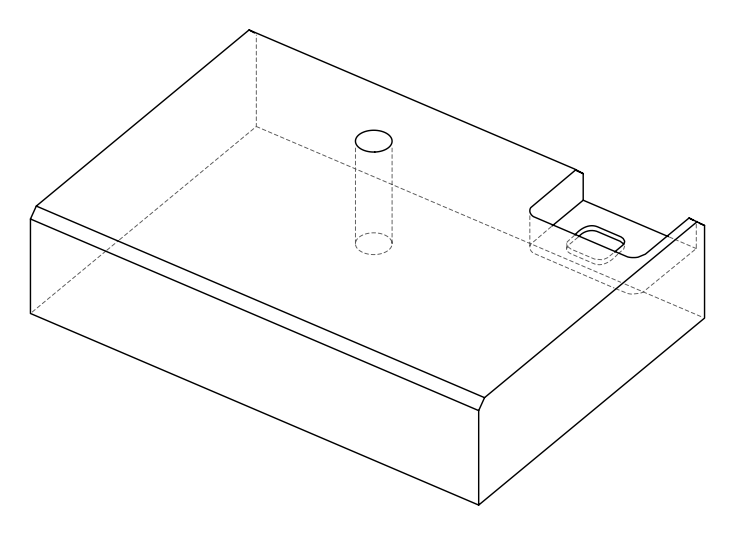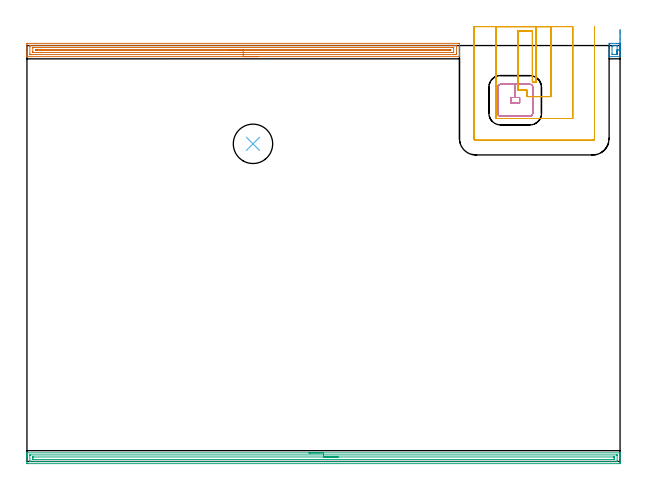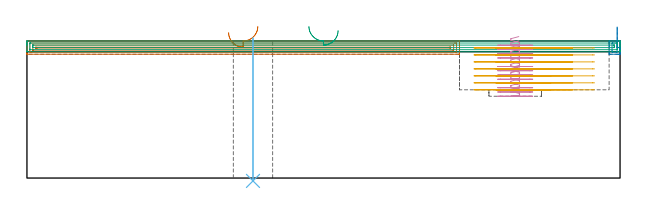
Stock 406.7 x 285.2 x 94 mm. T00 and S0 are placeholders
(PLAN: 6 operations, 3 tool changes, 36.6 min)
(1 AREA_MILL | FG_CHAMFER_SURFACE | UGT0205_001 | 9.67 min | 12510 mm3)
(2 AREA_MILL_1 | FG_CHAMFER_SURFACE_1 | UGT0205_001 | 0.4 min | 538 mm3)
(3 AREA_MILL_2 | FG_CHAMFER_SURFACE_2 | UGT0205_001 | 9.96 min | 11136 mm3)
(4 MILL_RECTANGULAR_POCKET | POCKET_RECTANGULAR_STRAIGHT | NXT0201_011 | Follow Part, ap 3, ae 75% | 4.27 min | 44109 mm3)
(5 MILL_SLOT | SLOT_PARTIAL_RECTANGULAR | UGT0201_094 | Follow Part, ap 5, ae 75% | 11.87 min | 216570 mm3)
(6 INDEXABLE_INSERT_DRILL_THROUGH_HOLE_FROM_SOLID | STEP1HOLE | NXT0302_025 | 0.39 min | 53774 mm3)
(TOOL UGT0205_001 | Chamfer Mill 20 x 3 x 45 deg. | D20 FL50 Z2)
(TOOL NXT0201_011 | ENDMILL 12mm [2P460-1200-NA 1630] | D12 FL38 Z6)
(TOOL UGT0201_094 | End mill 20 mm | D20 FL38 Z4)
(TOOL NXT0302_025 | Index. Insert Drill 27mm [880-D2700L32-05] | D27 PA176 FL135 Z2)
(OP 1 AREA_MILL)
G17 G21 G94 G90
T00 M6
G54
G17 G0 G90 X158.3 Y277.6 S1061 M3
G43 Z104. H0
G94 G1 X158.262 Z103.128 F250.
X158.148 Z102.263
X157.959 Z101.412
X157.697 Z100.58
X157.363 Z99.774
X156.96 Z99.
X156.492 Z98.264
X155.96 Z97.572
X155.371 Z96.929
X154.728 Z96.34
X154.036 Z95.808
X153.3 Z95.34
X152.526 Z94.937
X151.72 Z94.603
X150.888 Z94.341
X150.036 Z94.152
X149.172 Z94.038
X148.3 Z94.
X0.159
X0.01 Y277.603 Z93.988
X0.006 Y277.636 Z93.955
X0. Y277.992 Z93.607
Y278.408 Z93.192
Y279.04 Z92.555
Y280.245 Z91.352
Y280.817 Z90.777
Y286.149 Z85.449
X0.002 Y286.437 Z85.161
X0.01 Y286.692 Z84.906
X0.266 Y286.699 Z84.899
X295.995 Y286.7 Z84.9
X296.337 Y286.697 Z84.902
X296.59 Y286.692 Z84.906
X296.6 Y286.435 Z85.162
Y280.817 Z90.777
Y280.245 Z91.352
Y279.929 Z91.668
Y279.356 Z92.24
Y279.04 Z92.555
Y278.408 Z93.192
Y277.992 Z93.607
Y277.638 Z93.953
X296.591 Y277.603 Z93.988
X296.441 Y277.6 Z94.
X148.3
Y279.014 Z92.586
X2.415 Y279.015 Z92.585
X2.39 Y279.016 Z92.584
X2.01 Y279.04 Z92.56
X2.001 Y279.427 Z92.173
X2. Y284.371 Z87.229
X2.001 Y284.758 Z86.842
X2.01 Y285.26 Z86.34
X2.365 Y285.285 Z86.315
X2.39
X3.256 Y285.286 Z86.314
X294.185 Y285.285 Z86.315
X294.21 Y285.284 Z86.316
X294.59 Y285.26 Z86.34
X294.599 Y284.873 Z86.727
X294.6 Y279.929 Z91.671
X294.599 Y279.542 Z92.058
X294.59 Y279.04 Z92.56
X294.235 Y279.015 Z92.585
X294.21
X293.344 Y279.014 Z92.586
X148.3
Y280.428 Z91.172
X4.564 Y280.429 Z91.171
X4.175 Y280.432 Z91.168
X4.046 Y280.435 Z91.165
X4.01 Y280.44 Z91.16
X4.005 Y280.527 Z91.073
X4.002 Y280.643 Z90.957
X4. Y280.817 Z90.783
Y280.991 Z90.609
X4.001 Y283.655 Z87.945
X4.01 Y283.83 Z87.77
X4.013 Y283.866 Z87.734
X4.029 Y283.868 Z87.732
X4.077 Y283.87 Z87.73
X4.175 Y283.871 Z87.729
X292.036
X292.425 Y283.868 Z87.732
X292.554 Y283.865 Z87.735
X292.59 Y283.86 Z87.74
X292.595 Y283.773 Z87.827
X292.598 Y283.657 Z87.943
X292.6 Y283.483 Z88.117
Y283.309 Z88.291
X292.599 Y280.645 Z90.955
X292.59 Y280.47 Z91.13
X292.587 Y280.434 Z91.166
X292.571 Y280.432 Z91.168
X292.523 Y280.43 Z91.17
X292.425 Y280.429 Z91.171
X148.3 Y280.428 Z91.172
Y281.843 Z89.757
X6.713 Y281.844 Z89.756
X6.098 Y281.85 Z89.75
X6.01 Y281.854 Z89.746
X6.007 Y281.948 Z89.652
X6.005 Y282.15 Z89.45
X6.007 Y282.352 Z89.248
X6.01 Y282.446 Z89.154
X6.103 Y282.451 Z89.149
X6.235 Y282.454 Z89.146
X6.852 Y282.457 Z89.143
X6.989
X289.887 Y282.456 Z89.144
X290.502 Y282.45 Z89.15
X290.59 Y282.446 Z89.154
X290.593 Y282.352 Z89.248
X290.595 Y282.15 Z89.45
X290.593 Y281.948 Z89.652
X290.59 Y281.854 Z89.746
X290.497 Y281.849 Z89.751
X290.365 Y281.846 Z89.754
X289.748 Y281.843 Z89.757
X289.611
X148.3
X147.428 Z89.795
X146.564 Z89.909
X145.712 Z90.098
X144.88 Z90.36
X144.074 Z90.694
X143.3 Z91.097
X142.564 Z91.566
X141.872 Z92.097
X141.229 Z92.686
X140.64 Z93.329
X140.108 Z94.022
X139.64 Z94.757
X139.237 Z95.531
X138.903 Z96.337
X138.641 Z97.169
X138.452 Z98.021
X138.338 Z98.886
X138.3 Z99.757
G0 Z104.
M5
M2
(OP 2 AREA_MILL_1)
G17 G21 G94 G90
T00 M6
G54
G17 G0 G90 X406.7 Y296.292 S1061 M3
G43 Z104. H0
Z89.453
G94 G1 Y295.649 Z88.863 F250.
Y294.957 Z88.332
Y294.222 Z87.863
Y293.448 Z87.46
Y292.642 Z87.125
Y291.811 Z86.863
Y290.959 Z86.673
Y290.094 Z86.559
Y289.223 Z86.521
Y288.351 Z86.558
Y287.486 Z86.672
Y286.634 Z86.86
Y285.802 Z87.122
Y284.996 Z87.455
Y284.222 Z87.858
Y283.486 Z88.326
Y282.793 Z88.857
Y282.15 Z89.446
Y280.817 Z90.777
Y279.389 Z92.207
Y279.04 Z92.555
Y278.342 Z93.257
Y278.033 Z93.567
Y277.642 Z93.949
X406.691 Y277.603 Z93.988
X406.525 Y277.6 Z94.
X399.375
X399.209 Y277.603 Z93.988
X399.2 Y277.642 Z93.949
Y278.033 Z93.567
Y278.342 Z93.257
Y279.04 Z92.555
Y280.277 Z91.32
Y280.817 Z90.777
Y281.436 Z90.16
Y285.53 Z86.067
X399.204 Y286.149 Z85.449
X399.208 Y286.692 Z84.906
X399.274 Y286.694 Z84.904
X399.822 Y286.7 Z84.9
X404.63
X405.523
X406.078 Y286.699 Z84.901
X406.626 Y286.694 Z84.904
X406.692 Y286.692 Z84.906
X406.696 Y286.149 Z85.449
X406.7 Y285.53 Z86.067
Y282.15 Z89.446
X405.63 Y282.151 Z89.449
X404.7 Y282.15 Z89.45
X404.699 Y279.522 Z92.078
X404.69 Y279.04 Z92.56
X404.315 Y279.015 Z92.585
X401.635
X401.61
X401.21 Y279.04 Z92.56
X401.201 Y279.446 Z92.154
X401.2 Y284.371 Z87.229
X401.201 Y284.778 Z86.822
X401.21 Y285.26 Z86.34
X401.585 Y285.285 Z86.315
X404.265
X404.29 Y285.284 Z86.316
X404.69 Y285.26 Z86.34
X404.699 Y284.854 Z86.746
X404.7 Y282.15 Z89.45
Y281.561 Z90.093
Y281.03 Z90.785
Y280.561 Z91.521
Y280.158 Z92.295
Y279.824 Z93.101
Y279.562 Z93.933
Y279.373 Z94.785
Y279.259 Z95.65
Y279.221 Z96.521
Y279.259 Z97.393
Y279.373 Z98.258
Y279.562 Z99.109
Y279.824 Z99.941
Y280.158 Z100.747
Y280.561 Z101.521
Y281.03 Z102.257
Y281.561 Z102.949
Y282.15 Z103.592
G0 Z104.
M5
M2
(OP 3 AREA_MILL_2)
G17 G21 G94 G90
T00 M6
G54
G17 G0 G90 X193.35 Y5.9 S1061 M3
G43 Z104. H0
G94 G1 X193.388 Z103.128 F250.
X193.502 Z102.263
X193.691 Z101.412
X193.953 Z100.58
X194.287 Z99.774
X194.69 Z99.
X195.158 Z98.264
X195.69 Z97.572
X196.279 Z96.929
X196.922 Z96.34
X197.614 Z95.808
X198.35 Z95.34
X199.124 Z94.937
X199.93 Z94.603
X200.762 Z94.341
X201.613 Z94.152
X202.478 Z94.038
X203.35 Z94.
X406.532
X406.69 Y5.897 Z93.988
X406.693 Y5.851 Z93.942
X406.7 Y5.462 Z93.561
Y5.098 Z93.197
Y4.427 Z92.522
Y3.201 Z91.298
Y2.645 Z90.74
Y2.032 Z90.128
Y-0.64 Z87.457
X406.698 Y-0.918 Z87.179
X406.693 Y-1.492 Z86.606
X406.663 Y-1.494 Z86.604
X406.085 Y-1.5 Z86.6
X0.615
X0.037 Y-1.493 Z86.604
X0.007 Y-1.491 Z86.606
X0. Y-0.918 Z87.179
Y2.645 Z90.74
Y3.201 Z91.298
Y3.536 Z91.632
Y4.092 Z92.188
Y4.427 Z92.522
Y5.098 Z93.197
Y5.462 Z93.561
X0.007 Y5.851 Z93.942
X0.01 Y5.897 Z93.988
X0.168 Y5.9 Z94.
X203.35
Y4.486 Z92.586
X404.358 Y4.485 Z92.585
X404.476 Y4.483 Z92.583
X404.69 Y4.477 Z92.577
X404.693 Y4.427 Z92.527
X404.699 Y4.028 Z92.128
Y0.465 Z88.565
X404.693 Y-0.027 Z88.073
X404.69 Y-0.07 Z88.03
X404.534 Y-0.08 Z88.02
X404.417 Y-0.085 Z88.015
X404.358 Y-0.086 Z88.014
X404.299
X2.342 Y-0.085 Z88.015
X2.224 Y-0.083 Z88.017
X2.01 Y-0.077 Z88.023
X2.007 Y-0.027 Z88.073
X2.001 Y0.372 Z88.472
Y3.935 Z92.035
X2.007 Y4.427 Z92.527
X2.01 Y4.47 Z92.57
X2.166 Y4.48 Z92.58
X2.283 Y4.485 Z92.585
X2.342 Y4.486 Z92.586
X2.401
X203.35
Y3.071 Z91.171
X402.086
X402.513 Y3.069 Z91.169
X402.654 Y3.066 Z91.166
X402.675 Y3.065 Z91.165
X402.69 Y3.053 Z91.153
X402.694 Y2.956 Z91.056
X402.698 Y2.832 Z90.932
X402.699 Y2.645 Z90.745
X402.7 Y2.459 Z90.559
Y1.755 Z89.855
X402.699 Y1.569 Z89.669
X402.693 Y1.382 Z89.482
X402.69 Y1.335 Z89.435
X402.672 Y1.333 Z89.433
X402.62 Y1.331 Z89.431
X402.513 Y1.329 Z89.429
X4.614
X4.187 Y1.331 Z89.431
X4.045 Y1.334 Z89.434
X4.025 Y1.335 Z89.435
X4.01 Y1.347 Z89.447
X4.005 Y1.444 Z89.544
X4.002 Y1.568 Z89.668
X4. Y1.755 Z89.855
Y1.941 Z90.041
Y2.645 Z90.745
X4.001 Y2.831 Z90.931
X4.007 Y3.018 Z91.118
X4.01 Y3.065 Z91.165
X4.028 Y3.067 Z91.167
X4.08 Y3.069 Z91.169
X4.187 Y3.071 Z91.171
X203.35
X204.222 Z91.21
X205.086 Z91.323
X205.938 Z91.512
X206.77 Z91.775
X207.576 Z92.108
X208.35 Z92.511
X209.086 Z92.98
X209.778 Z93.511
X210.421 Z94.1
X211.01 Z94.744
X211.541 Z95.436
X212.01 Z96.171
X212.413 Z96.945
X212.747 Z97.751
X213.009 Z98.583
X213.198 Z99.435
X213.312 Z100.3
X213.35 Z101.171
G0 Z104.
M5
M2
(OP 4 MILL_RECTANGULAR_POCKET)
G17 G21 G94 G90
T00 M6
G54
G17 G0 G90 X337.276 Y249.6 S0 M3
G43 Z104. H1
Z97.
G94 G1 X331.8 Z95.532 F250.
Y245.8 Z94.514
X337.8 Z92.907
Y249.6 Z91.888
X334.8 Z91.085
X331.8 F500.
Y245.8
X337.8
Y249.6
X334.8
Y258.6
X324.7
G3 X322.8 Y256.7 R1.9
G1 Y238.7
G3 X324.7 Y236.8 R1.9
G1 X344.9
G3 X346.8 Y238.7 R1.9
G1 Y256.7
G3 X344.9 Y258.6 R1.9
G1 X334.8
X333.8
G0 X337.276 Y249.6 Z94.085
G1 X331.8 Z92.617 F250.
Y245.8 Z91.599
X337.8 Z89.991
Y249.6 Z88.973
X334.8 Z88.169
X331.8 F500.
Y245.8
X337.8
Y249.6
X334.8
Y258.6
X324.7
G3 X322.8 Y256.7 R1.9
G1 Y238.7
G3 X324.7 Y236.8 R1.9
G1 X344.9
G3 X346.8 Y238.7 R1.9
G1 Y256.7
G3 X344.9 Y258.6 R1.9
G1 X334.8
X333.8
G0 X337.276 Y249.6 Z91.169
G1 X331.8 Z89.702 F250.
Y245.8 Z88.684
X337.8 Z87.076
Y249.6 Z86.058
X334.8 Z85.254
X331.8 F500.
Y245.8
X337.8
Y249.6
X334.8
Y258.6
X324.7
G3 X322.8 Y256.7 R1.9
G1 Y238.7
G3 X324.7 Y236.8 R1.9
G1 X344.9
G3 X346.8 Y238.7 R1.9
G1 Y256.7
G3 X344.9 Y258.6 R1.9
G1 X334.8
X333.8
G0 X337.276 Y249.6 Z88.254
G1 X331.8 Z86.786 F250.
Y245.8 Z85.768
X337.8 Z84.16
Y249.6 Z83.142
X334.8 Z82.338
X331.8 F500.
Y245.8
X337.8
Y249.6
X334.8
Y258.6
X324.7
G3 X322.8 Y256.7 R1.9
G1 Y238.7
G3 X324.7 Y236.8 R1.9
G1 X344.9
G3 X346.8 Y238.7 R1.9
G1 Y256.7
G3 X344.9 Y258.6 R1.9
G1 X334.8
X333.8
G0 X337.276 Y249.6 Z85.338
G1 X331.8 Z83.871 F250.
Y245.8 Z82.853
X337.8 Z81.245
Y249.6 Z80.227
X334.8 Z79.423
X331.8 F500.
Y245.8
X337.8
Y249.6
X334.8
Y258.6
X324.7
G3 X322.8 Y256.7 R1.9
G1 Y238.7
G3 X324.7 Y236.8 R1.9
G1 X344.9
G3 X346.8 Y238.7 R1.9
G1 Y256.7
G3 X344.9 Y258.6 R1.9
G1 X334.8
X333.8
G0 X337.276 Y249.6 Z82.423
G1 X331.8 Z80.956 F250.
Y245.8 Z79.937
X337.8 Z78.33
Y249.6 Z77.311
X334.8 Z76.508
X331.8 F500.
Y245.8
X337.8
Y249.6
X334.8
Y258.6
X324.7
G3 X322.8 Y256.7 R1.9
G1 Y238.7
G3 X324.7 Y236.8 R1.9
G1 X344.9
G3 X346.8 Y238.7 R1.9
G1 Y256.7
G3 X344.9 Y258.6 R1.9
G1 X334.8
X333.8
G0 X337.276 Y249.6 Z79.508
G1 X331.8 Z78.04 F250.
Y245.8 Z77.022
X337.8 Z75.414
Y249.6 Z74.396
X334.8 Z73.592
X331.8 F500.
Y245.8
X337.8
Y249.6
X334.8
Y258.6
X324.7
G3 X322.8 Y256.7 R1.9
G1 Y238.7
G3 X324.7 Y236.8 R1.9
G1 X344.9
G3 X346.8 Y238.7 R1.9
G1 Y256.7
G3 X344.9 Y258.6 R1.9
G1 X334.8
X333.8
G0 X337.276 Y249.6 Z76.592
G1 X331.8 Z75.125 F250.
Y245.8 Z74.107
X337.8 Z72.499
Y249.6 Z71.481
X334.8 Z70.677
X331.8 F500.
Y245.8
X337.8
Y249.6
X334.8
Y258.6
X324.7
G3 X322.8 Y256.7 R1.9
G1 Y238.7
G3 X324.7 Y236.8 R1.9
G1 X344.9
G3 X346.8 Y238.7 R1.9
G1 Y256.7
G3 X344.9 Y258.6 R1.9
G1 X334.8
X333.8
G0 X337.276 Y249.6 Z73.677
G1 X331.8 Z72.209 F250.
Y245.8 Z71.191
X337.8 Z69.584
Y249.6 Z68.565
X334.8 Z67.762
X331.8 F500.
Y245.8
X337.8
Y249.6
X334.8
Y258.6
X324.7
G3 X322.8 Y256.7 R1.9
G1 Y238.7
G3 X324.7 Y236.8 R1.9
G1 X344.9
G3 X346.8 Y238.7 R1.9
G1 Y256.7
G3 X344.9 Y258.6 R1.9
G1 X334.8
X333.8
G0 X337.276 Y249.6 Z70.762
G1 X331.8 Z69.294 F250.
Y245.8 Z68.276
X337.8 Z66.668
Y249.6 Z65.65
X334.8 Z64.846
X331.8 F500.
Y245.8
X337.8
Y249.6
X334.8
Y258.6
X324.7
G3 X322.8 Y256.7 R1.9
G1 Y238.7
G3 X324.7 Y236.8 R1.9
G1 X344.9
G3 X346.8 Y238.7 R1.9
G1 Y256.7
G3 X344.9 Y258.6 R1.9
G1 X334.8
X333.8
G0 X337.276 Y249.6 Z67.846
G1 X331.8 Z66.379 F250.
Y245.8 Z65.361
X337.8 Z63.753
Y249.6 Z62.735
X334.8 Z61.931
X331.8 F500.
Y245.8
X337.8
Y249.6
X334.8
Y258.6
X324.7
G3 X322.8 Y256.7 R1.9
G1 Y238.7
G3 X324.7 Y236.8 R1.9
G1 X344.9
G3 X346.8 Y238.7 R1.9
G1 Y256.7
G3 X344.9 Y258.6 R1.9
G1 X334.8
X333.8
G0 X337.276 Y249.6 Z64.931
G1 X331.8 Z63.463 F250.
Y245.8 Z62.445
X337.8 Z60.837
Y249.6 Z59.819
X334.8 Z59.015
X331.8 F500.
Y245.8
X337.8
Y249.6
X334.8
Y258.6
X324.7
G3 X322.8 Y256.7 R1.9
G1 Y238.7
G3 X324.7 Y236.8 R1.9
G1 X344.9
G3 X346.8 Y238.7 R1.9
G1 Y256.7
G3 X344.9 Y258.6 R1.9
G1 X334.8
X333.8
G0 X337.276 Y249.6 Z62.015
G1 X331.8 Z60.548 F250.
Y245.8 Z59.53
X337.8 Z57.922
Y249.6 Z56.904
X334.8 Z56.1
X331.8 F500.
Y245.8
X337.8
Y249.6
X334.8
Y258.6
X324.7
G3 X322.8 Y256.7 R1.9
G1 Y238.7
G3 X324.7 Y236.8 R1.9
G1 X344.9
G3 X346.8 Y238.7 R1.9
G1 Y256.7
G3 X344.9 Y258.6 R1.9
G1 X334.8
X333.8
G0 Z104.
M5
M2
(OP 5 MILL_SLOT)
G17 G21 G94 G90
T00 M6
G54
G17 G0 G90 X349.2 Y298.2 S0 M3
G43 Z104. H0
Z89.214
G94 G1 Y295.2 F250.
Y260.2 F500.
X346.6
Y295.2
X336.6
Y254.6
X342.8
Y250.2
X359.2
Y295.2
Y298.2 F250.
X321.6
Y295.2
Y235.2 F500.
X374.2
Y295.2
Y298.2 F250.
X306.6
Y295.2
Y221.4 F500.
G3 X307.8 Y220.2 R1.2
G1 X388.
G3 X389.2 Y221.4 R1.2
G1 Y295.2
Y298.2 F250.
G0 X349.2 Z84.429
G1 Y295.2
Y260.2 F500.
X346.6
Y295.2
X336.6
Y254.6
X342.8
Y250.2
X359.2
Y295.2
Y298.2 F250.
X321.6
Y295.2
Y235.2 F500.
X374.2
Y295.2
Y298.2 F250.
X306.6
Y295.2
Y221.4 F500.
G3 X307.8 Y220.2 R1.2
G1 X388.
G3 X389.2 Y221.4 R1.2
G1 Y295.2
Y298.2 F250.
G0 X349.2 Z79.643
G1 Y295.2
Y260.2 F500.
X346.6
Y295.2
X336.6
Y254.6
X342.8
Y250.2
X359.2
Y295.2
Y298.2 F250.
X321.6
Y295.2
Y235.2 F500.
X374.2
Y295.2
Y298.2 F250.
X306.6
Y295.2
Y221.4 F500.
G3 X307.8 Y220.2 R1.2
G1 X388.
G3 X389.2 Y221.4 R1.2
G1 Y295.2
Y298.2 F250.
G0 X349.2 Z74.857
G1 Y295.2
Y260.2 F500.
X346.6
Y295.2
X336.6
Y254.6
X342.8
Y250.2
X359.2
Y295.2
Y298.2 F250.
X321.6
Y295.2
Y235.2 F500.
X374.2
Y295.2
Y298.2 F250.
X306.6
Y295.2
Y221.4 F500.
G3 X307.8 Y220.2 R1.2
G1 X388.
G3 X389.2 Y221.4 R1.2
G1 Y295.2
Y298.2 F250.
G0 X349.2 Z70.071
G1 Y295.2
Y260.2 F500.
X346.6
Y295.2
X336.6
Y254.6
X342.8
Y250.2
X359.2
Y295.2
Y298.2 F250.
X321.6
Y295.2
Y235.2 F500.
X374.2
Y295.2
Y298.2 F250.
X306.6
Y295.2
Y221.4 F500.
G3 X307.8 Y220.2 R1.2
G1 X388.
G3 X389.2 Y221.4 R1.2
G1 Y295.2
Y298.2 F250.
G0 X349.2 Z65.286
G1 Y295.2
Y260.2 F500.
X346.6
Y295.2
X336.6
Y254.6
X342.8
Y250.2
X359.2
Y295.2
Y298.2 F250.
X321.6
Y295.2
Y235.2 F500.
X374.2
Y295.2
Y298.2 F250.
X306.6
Y295.2
Y221.4 F500.
G3 X307.8 Y220.2 R1.2
G1 X388.
G3 X389.2 Y221.4 R1.2
G1 Y295.2
Y298.2 F250.
G0 X349.2 Z60.5
G1 Y295.2
Y260.2 F500.
X346.6
Y295.2
X336.6
Y254.6
X342.8
Y250.2
X359.2
Y295.2
Y298.2 F250.
X321.6
Y295.2
Y235.2 F500.
X374.2
Y295.2
Y298.2 F250.
X306.6
Y295.2
Y221.4 F500.
G3 X307.8 Y220.2 R1.2
G1 X388.
G3 X389.2 Y221.4 R1.2
G1 Y295.2
Y298.2 F250.
G0 Z104.
M5
M2
(OP 6 INDEXABLE_INSERT_DRILL_THROUGH_HOLE_FROM_SOLID)
G17 G21 G94 G90
T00 M6
G54
G17 G0 G90 X155. Y217.8 S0 M3
G43 Z104. H1
G94 G81 G98 Z-1.971 F250. R96.
G80
M5
M2
